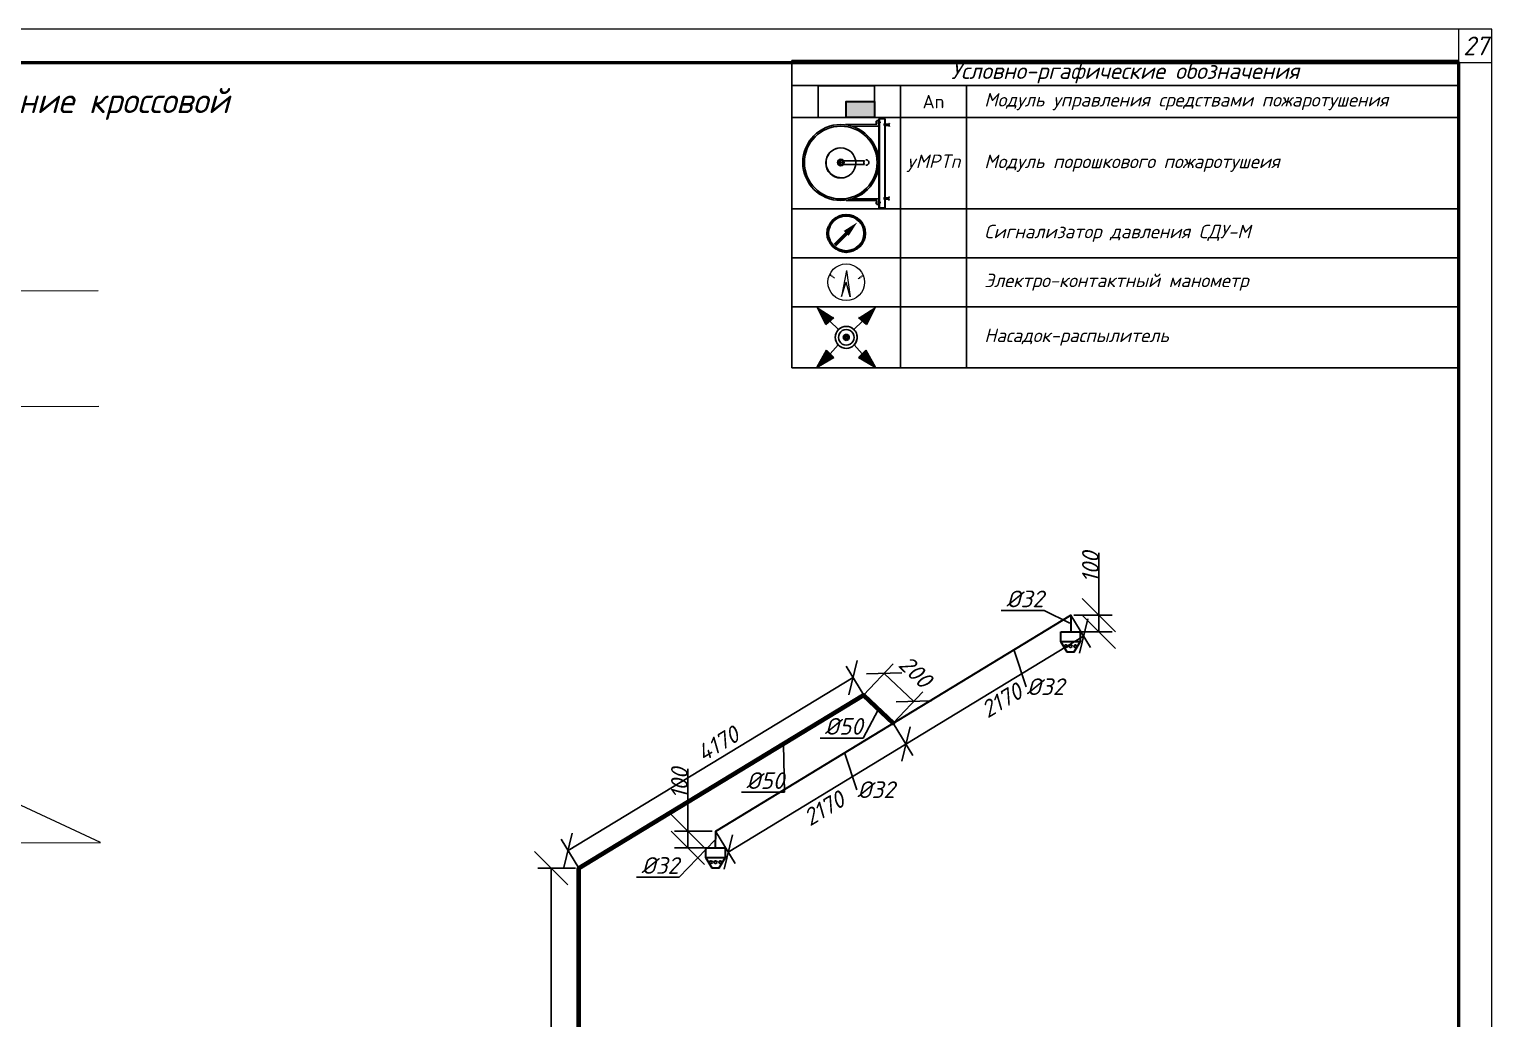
# Model space of a CAD drawing. Header units: millimetres. Extents: x 30169 to 203393, y 1026 to 13462.
# Drawn here: x 172170 to 180951, y 6966 to 12906 of the extents above; entities that cross this region are included whole.
import ezdxf
from ezdxf import colors
from ezdxf.entities.mleader import LeaderData, LeaderLine
from ezdxf.math import Vec2, Vec3

# ---------------------------------------------------------------- set-up
doc = ezdxf.new("R2010")
doc.units = ezdxf.units.MM
for name, pattern in [('DASHED', [7, 5, -2, 0]), ('LTYPE_5', [1100, 800, -100, 100, -100]), ('штриховая', [0.75, 0.5, -0.25])]:
    doc.linetypes.add(name, pattern=pattern)
for name, color, linetype, lineweight in [('.', 7, 'Continuous', 50), ('shkl', 138, 'Continuous', 15), ('ПС', 1, 'Continuous', 50)]:
    doc.layers.add(name, color=color, linetype=linetype, lineweight=lineweight)
for name, color, linetype in [('FM', 6, 'Continuous'), ('NOZZLE', 4, 'Continuous'), ('SPRKDAT1', 30, 'Continuous'), ('АГПТ', 7, 'Continuous')]:
    doc.layers.add(name, color=color, linetype=linetype)
doc.layers.add('Общий01', color=18, linetype='Continuous', lineweight=13, true_color=0x000000)
doc.styles.add('GOST-2.304_Type-B_italic', font='GOST_Common Italic.ttf')
doc.styles.get("Standard").update_dxf_attribs({"font": 'arial.ttf'})
doc.styles.add('Архитектурный', font='isocpeui.ttf')
doc.dimstyles.get("Standard").update_dxf_attribs({"dimtxt": 0.18, "dimasz": 0.18, "dimexe": 0.18, "dimexo": 0.0625, "dimgap": 0.09, "dimtad": 0, "dimtih": 1, "dimtoh": 1, "dimdec": 4, "dimzin": 0, "dimdsep": 46, "dimtxsty": 'Standard', "dimcen": 0.09, "dimadec": 0, "dimazin": 0, "dimtfac": 1, "dimtdec": 4, "dimtofl": 0, "dimtmove": 0, "dimatfit": 3, "dimfxl": 1, "dimtolj": 1, "dimtzin": 0, "dimarcsym": 0})

# ---------------------------------------------------------------- blocks, each defined once
blk = doc.blocks.new('*U294')
at = {"lineweight": 0}
blk.add_lwpolyline([(-415, -5), (5, -5), (5, 292), (-415, 292)], close=True, dxfattribs=at)
at = {"color": 0, "linetype": 'Continuous', "lineweight": 50}
blk.add_lwpolyline([(-395, 287), (0, 287), (0, 0), (-395, 0)], close=True, dxfattribs=at)
blk = doc.blocks.new('книгохранилище')
at = {"color": 252, "lineweight": 18}
for points in [[(439965.5, -22581.6), (442399.3, -23467.5), (442865.7, -23004.7), (442662.4, -23563.2), (442459.1, -24121.8), (442925.5, -23659), (445206.7, -24489.3)], [(442088.7, -31317.9), (443418.8, -27663.6), (442956, -27197.2), (443514.6, -27400.5), (444073.1, -27603.8), (443610.3, -27137.4), (444851.4, -23727.4)]]:
    blk.add_lwpolyline(points, dxfattribs=at)
at = {"layer": 'Общий01', "color": 252, "linetype": 'LTYPE_5', "lineweight": 5}
blk.add_line((439212.4, -23046.5), (444969.2, -25141.8), dxfattribs=at)
blk = doc.blocks.new('An')
at = {"layer": '.', "lineweight": 30}
h = blk.add_hatch(color=1, dxfattribs=at)
h.dxf.hatch_style = 1
h.paths.add_polyline_path([(-686454, -717273), (-686116, -717273), (-686116, -717082), (-686454, -717082)])
at = {"layer": 'shkl', "color": 1, "lineweight": 30}
blk.add_lwpolyline([(-686116, -717273), (-686454, -717273), (-686454, -717082), (-686116, -717082)], close=True, dxfattribs=at)
at = {"layer": 'АГПТ', "color": 1}
blk.add_lwpolyline([(-686116, -717273), (-686791, -717273), (-686791, -716892), (-686116, -716892)], close=True, dxfattribs=at)
blk = doc.blocks.new('MGF')
at = {"color": 1}
for centre, radius in [((34617, -15264), 285), ((34617, -15264, 949), 273)]:
    blk.add_circle(centre, radius, dxfattribs=at)
at = {"layer": 'FM', "color": 1}
for p, q in [((34888, -14977), (34652, -14979, -949)), ((34902, -14991), (34701, -14991, -4805)), ((34888, -14948), (34888, -14977)), ((34902, -14948), (34888, -14948)), ((34902, -14948), (34888, -14948)), ((34902, -14948), (34888, -14948)), ((34902, -14948), (34888, -14948)), ((34930, -14936), (34902, -14936)), ((34902, -14936), (34951, -14936)), ((34902, -14936), (34951, -14936)), ((34930, -14936), (34902, -14936)), ((34902, -14936), (34951, -14936)), ((34902, -14936), (34902, -15603)), ((34902, -14936), (34951, -14936)), ((34930, -14936), (34902, -14936)), ((34902, -14936), (34951, -14936)), ((34902, -14936), (34951, -14936)), ((34930, -14936), (34902, -14936)), ((34902, -14936), (34951, -14936)), ((34902, -14936), (34951, -14936)), ((34930, -14936), (34902, -14936)), ((34902, -14936), (34951, -14936)), ((34902, -14936), (34951, -14936)), ((34930, -14936), (34902, -14936)), ((34902, -14936), (34951, -14936)), ((34902, -14936), (34951, -14936)), ((34907, -14936), (34907, -15603)), ((34907, -14958), (34913, -14958)), ((34907, -14967), (34913, -14967)), ((34913, -14967), (34913, -14958)), ((34948, -14936), (34948, -15603)), ((34948, -14981), (34948, -14981)), ((34951, -14936), (34951, -15603)), ((34952, -14976), (34968, -14976)), ((34952, -14985), (34970, -14985)), ((34638, -15250), (34796, -15250, 949)), ((34638, -15278), (34796, -15278, 949)), ((34888, -15550), (34658, -15550, -949)), ((34902, -15537), (34700, -15537, -4859)), ((34888, -15580), (34888, -15550)), ((34902, -15580), (34888, -15580)), ((34902, -15580), (34888, -15580)), ((34907, -15560), (34913, -15560)), ((34907, -15569), (34913, -15569)), ((34913, -15560), (34913, -15569)), ((34952, -15530), (34965, -15530)), ((34952, -15538), (34968, -15538)), ((34930, -15603), (34902, -15603)), ((34902, -15603), (34951, -15603)), ((34902, -15603), (34951, -15603)), ((34930, -15603), (34902, -15603)), ((34902, -15603), (34951, -15603)), ((34902, -15603), (34951, -15603)), ((34930, -15603), (34902, -15603)), ((34902, -15603), (34951, -15603)), ((34902, -15603), (34951, -15603)), ((34930, -15603), (34902, -15603)), ((34902, -15603), (34951, -15603)), ((34902, -15603), (34951, -15603)), ((34930, -15603), (34902, -15603)), ((34902, -15603), (34951, -15603)), ((34902, -15603), (34951, -15603)), ((34930, -15603), (34902, -15603)), ((34902, -15603), (34951, -15603)), ((34902, -15603), (34951, -15603)), ((34930, -15603), (34902, -15603)), ((34902, -15603), (34951, -15603)), ((34902, -15603), (34951, -15603)), ((34930, -15603), (34902, -15603)), ((34902, -15603), (34951, -15603)), ((34902, -15603), (34951, -15603)), ((34930, -15603), (34902, -15603)), ((34902, -15603), (34951, -15603)), ((34902, -15603), (34951, -15603)), ((34930, -15603), (34902, -15603)), ((34902, -15603), (34951, -15603)), ((34902, -15603), (34951, -15603)), ((34930, -15603), (34902, -15603)), ((34902, -15603), (34951, -15603)), ((34902, -15603), (34951, -15603)), ((34930, -15603), (34902, -15603)), ((34902, -15603), (34951, -15603)), ((34902, -15603), (34951, -15603))]:
    blk.add_line(p, q, dxfattribs=at)
for points in [[(34882, -14970), (34882, -14956), (34888, -14956), (34888, -14970)], [(34902, -14973), (34902, -14953), (34907, -14953), (34907, -14973)], [(34942, -14987), (34942, -14974), (34948, -14974), (34948, -14987)], [(34882, -15558), (34882, -15572), (34888, -15572), (34888, -15558)], [(34902, -15554), (34902, -15575), (34907, -15575), (34907, -15554)], [(34942, -15541), (34942, -15527), (34948, -15527), (34948, -15541)]]:
    blk.add_lwpolyline(points, close=True, dxfattribs=at)
blk.add_lwpolyline([(34615, -15266), (34610, -15266), (34610, -15261), (34615, -15261)], dxfattribs=at)
blk.add_lwpolyline([(34615, -15266), (34610, -15266), (34610, -15261), (34615, -15261)], dxfattribs=at)
for centre, radius in [((34617, -15267), 113), ((34617, -15267), 113), ((34617, -15264), 24.8), ((34617, -15264), 24.8), ((34617, -15264), 16), ((34617, -15264), 16), ((34617, -15264), 3.44), ((34617, -15264), 3.44)]:
    blk.add_circle(centre, radius, dxfattribs=at)
for centre, radius, start, end in [((34969, -14959), 17.5, 265.7814, 328.0509), ((34969, -15002), 17.5, 31.9491, 85.7814), ((34971, -14968), 12.3, 274.0647, 1.3356), ((34971, -14993), 12.3, 358.6644, 85.9353), ((34618, -15266, -4800), 112, 96.3699, 185.5874), ((34809, -15264, 949), 19.4, 132.8011, 227.199), ((34809, -15264, 949), 19.4, 258.9396, 101.0604), ((34618, -15266, -4815), 112, 185.6585, 264.548), ((34967, -15512), 17.5, 265.7814, 328.0509), ((34967, -15556), 17.5, 31.9491, 85.7814), ((34969, -15522), 12.3, 274.0647, 1.3356), ((34969, -15546), 12.3, 358.6644, 85.9353)]:
    blk.add_arc(centre, radius, start, end, dxfattribs=at)
blk = doc.blocks.new('СДУ')
at = {"layer": 'ПС'}
h = blk.add_hatch(color=6, dxfattribs=at)
h.dxf.hatch_style = 1
h.paths.add_polyline_path([(4397121.1, 581569.6), (4397150.9, 581539.8), (4397201.8, 581620.5)])
at = {"layer": 'ПС', "color": 6, "elevation": -692.9}
blk.add_lwpolyline([(4397069.5, 581485.5), (4397137.3, 581553.3)], dxfattribs=at)
at = {"layer": 'ПС', "color": 6, "ltscale": 100}
blk.add_circle((4397136, 581554.7, -692.9), 110, dxfattribs=at)
blk = doc.blocks.new('ЭКМ')
at = {"color": 63, "lineweight": 20}
for points in [[(759577, -1374270), (759546, -1374426), (759575, -1374340)], [(759577, -1374270), (759599, -1374427.5), (759575, -1374340)]]:
    blk.add_lwpolyline(points, dxfattribs=at)
at = {"color": 63, "linetype": 'DASHED'}
for points in [[(759475.6, -1374292.8), (759504.9, -1374315.5)], [(759676.9, -1374298.6), (759646.4, -1374319.5)]]:
    blk.add_lwpolyline(points, dxfattribs=at)
at = {"color": 63, "lineweight": 20}
blk.add_circle((759575, -1374340), 110, dxfattribs=at)
blk = doc.blocks.new('360 NOZZLE')
at = {"color": 244, "ltscale": 5, "true_color": 0x991b1e}
for p, q in [((-98.2, 98.2), (-46.5, 46.5)), ((98.2, 98.2), (46.5, 46.5)), ((-96.1, -99.1), (-48, -44)), ((96.1, -99.1), (48, -44))]:
    blk.add_line(p, q, dxfattribs=at)
at = {"color": 244, "ltscale": 5, "true_color": 0x991b1e, "extrusion": (0, 0, -1)}
for major_axis, start_param, end_param in [((33.2, -33.2), 0.785398, 3.926991), ((12.7, 12.7), 2.356194, 5.497787), ((12.7, 12.7), 2.356194, 5.497787), ((9.5, -9.5), 0.785398, 3.926991), ((9.5, -9.5), 0.785398, 3.926991), ((7.92, -7.92), 0.785398, 3.926991), ((6.33, -6.33), 0.785398, 3.926991), ((4.75, 4.75), 2.356194, 5.497787)]:
    blk.add_ellipse((0, 0), major_axis=major_axis, ratio=1, start_param=start_param, end_param=end_param, dxfattribs=at)
at = {"color": 244, "ltscale": 5, "true_color": 0x991b1e}
for major_axis, start_param, end_param in [((-33.2, -33.2), 0.785398, 3.926991), ((-12.7, 12.7), 2.356194, 5.497787), ((-12.7, 12.7), 2.356194, 5.497787), ((-9.5, -9.5), 0.785398, 3.926991), ((-9.5, -9.5), 0.785398, 3.926991), ((-7.92, -7.92), 0.785398, 3.926991), ((-6.33, -6.33), 0.785398, 3.926991), ((-4.75, 4.75), 2.356194, 5.497787)]:
    blk.add_ellipse((0, 0), major_axis=major_axis, ratio=1, start_param=start_param, end_param=end_param, dxfattribs=at)
at = {"layer": 'NOZZLE', "color": 244, "true_color": 0x991b1e}
for p, q in [((-174.9, 183.4), (-122.1, 77.3)), ((174.9, 183.4), (122.1, 77.3)), ((-122.1, 77.3), (-74.3, 119.1)), ((122.1, 77.3), (74.3, 119.1)), ((-118.5, -76.7), (-175.9, -181.4)), ((-73.6, -121.6), (-118.5, -76.7)), ((73.6, -121.6), (118.5, -76.7)), ((118.5, -76.7), (175.9, -181.4)), ((-175.9, -181.4), (-73.6, -121.6)), ((175.9, -181.4), (73.6, -121.6))]:
    blk.add_line(p, q, dxfattribs=at)
for points in [[(-74.3, 119.1), (-174.9, 183.4), (-122.1, 77.3)], [(74.3, 119.1), (174.9, 183.4), (122.1, 77.3)], [(-93.9, 108.6), (-108.6, 93.9), (-145.2, 145.2)], [(93.9, 108.6), (108.6, 93.9), (145.2, 145.2)], [(-118.5, -76.7), (-175.9, -181.4), (-73.6, -121.6)], [(118.5, -76.7), (175.9, -181.4), (73.6, -121.6)]]:
    blk.add_solid(points, dxfattribs=at)
at = {"layer": 'SPRKDAT1', "color": 244, "ltscale": 5, "true_color": 0x991b1e, "extrusion": (0, 0, -1)}
for start_param, end_param in [(0.785398, 3.926991), (2.356194, 3.926991), (0.785398, 2.356194)]:
    blk.add_ellipse((0, 0), major_axis=(46.5, -46.5), ratio=1, start_param=start_param, end_param=end_param, dxfattribs=at)
at = {"layer": 'SPRKDAT1', "color": 244, "ltscale": 5, "true_color": 0x991b1e}
for start_param, end_param in [(0.785398, 3.926991), (2.356194, 3.926991), (0.785398, 2.356194)]:
    blk.add_ellipse((0, 0), major_axis=(-46.5, -46.5), ratio=1, start_param=start_param, end_param=end_param, dxfattribs=at)
blk = doc.blocks.new('*T326')
at = {"layer": 'АГПТ', "color": 0, "linetype": 'ByBlock', "lineweight": -2, "transparency": 16777216}
for p, q in [((0, 0), (4002.9, 0)), ((0, 0), (0, -1844.3)), ((4002.9, 0), (4002.9, -1844.3)), ((0, -150.7), (4002.9, -150.7)), ((652.9, -150.7), (652.9, -1844.3)), ((1047.8, -150.7), (1047.8, -1844.3)), ((0, -343), (4002.9, -343)), ((0, -890.8), (4002.9, -890.8)), ((0, -1184.3), (4002.9, -1184.3)), ((0, -1477.9), (4002.9, -1477.9)), ((0, -1844.3), (4002.9, -1844.3))]:
    blk.add_line(p, q, dxfattribs=at)
at = {"layer": 'АГПТ', "color": 7, "lineweight": 25, "transparency": 16777216, "xscale": 0.5, "yscale": 0.5, "zscale": 0.5}
blk.add_blockref('An', (343553.2, 358294.3), dxfattribs=at)
at = {"layer": 'АГПТ', "color": 0, "lineweight": 25, "transparency": 16777216, "xscale": 0.8, "yscale": 0.8, "zscale": 0.8}
blk.add_blockref('MGF', (-27400, 11598.8, 3887.1), dxfattribs=at)
at = {"layer": 'АГПТ', "color": 0, "lineweight": 25, "transparency": 16777216}
for name, p in [('СДУ', (-4396809.5, -582592.2, 692.9)), ('ЭКМ', (-759248.6, 1373008.9)), ('360 NOZZLE', (326.4, -1662.1))]:
    blk.add_blockref(name, p, dxfattribs=at)
at = {"layer": 'АГПТ', "color": 7, "lineweight": 25, "transparency": 16777216, "style": 'Архитектурный'}
for s, insert, char_height, width, attachment_point in [('Условно-ргафические обозначения', (2001.4, -75.3), 97.02, 4001.254, 5), ('{\\fISOCPEUR|b0|i0|c204|p34;An}', (850.3, -246.8), 80.85, 393.267, 5), ('Модуль управления средствами пожаротушения', (1155.6, -246.8), 80.85, 2739.493, 4), ('{\\C256;yMPTn}', (850.3, -616.9), 80.85, 393.267, 5), ('Модуль порошкового пожаротушеия', (1155.6, -616.9), 80.85, 2739.493, 4), ('Сигнализатор давления СДУ-М', (1155.6, -1037.6), 80.85, 2739.493, 4), ('Электро-контактный манометр', (1155.6, -1331.1), 80.85, 2739.493, 4), ('Насадок-распылитель', (1155.6, -1661.1), 80.85, 2739.493, 4)]:
    blk.add_mtext(s, dxfattribs=dict(at, insert=insert, char_height=char_height, width=width, attachment_point=attachment_point))
blk = doc.blocks.new('насадок')
at = {"layer": 'АГПТ', "color": 5, "linetype": 'ByBlock', "lineweight": 30}
for points in [[(4552759, 918817), (4552927, 918817), (4552927, 918731), (4552759, 918731)], [(4552812, 918645), (4552874, 918645), (4552927, 918731), (4552759, 918731)]]:
    blk.add_lwpolyline(points, close=True, dxfattribs=at)
for centre in [(4552802, 918693), (4552843, 918695), (4552884, 918693)]:
    blk.add_circle(centre, 11.4, dxfattribs=at)
blk = doc.blocks.new('_OBLIQUE')
at = {"color": 0, "linetype": 'ByBlock'}
blk.add_line((-0.5, -0.5), (0.5, 0.5), dxfattribs=at)
blk = doc.blocks.new('*D327')
at = {"layer": 'Defpoints', "color": 0, "transparency": 16777216}
for p in [(175470, 7870.3), (175303, 5390.3), (175470, 5390.3)]:
    blk.add_point(p, dxfattribs=at)
at = {"layer": 'АГПТ', "color": 44, "lineweight": -2, "transparency": 16777216}
for p, q in [((175450, 7870.3), (175223, 7870.3)), ((175303, 7870.3), (175303, 5390.3)), ((175450, 5390.3), (175223, 5390.3))]:
    blk.add_line(p, q, dxfattribs=at)
at = {"layer": 'АГПТ', "color": 44, "lineweight": -2, "transparency": 16777216, "xscale": 200, "yscale": 200, "zscale": 200}
for p, rotation in [((175303, 7870.3), 90), ((175303, 5390.3), 270)]:
    blk.add_blockref('_OBLIQUE', p, dxfattribs=dict(at, rotation=rotation))
at = {"layer": 'АГПТ', "color": 44, "lineweight": 15, "transparency": 16777216, "insert": (175252.9, 6630.3), "char_height": 100, "attachment_point": 5, "rotation": 90, "style": 'Архитектурный'}
blk.add_mtext('\\A1;2480', dxfattribs=at)
blk = doc.blocks.new('*D328')
at = {"layer": 'Defpoints', "color": 0, "transparency": 16777216}
for p in [(177116, 9014.3), (177180.6, 8907.8), (175470, 7870.3)]:
    blk.add_point(p, dxfattribs=at)
at = {"layer": 'АГПТ', "color": 44, "lineweight": -2, "transparency": 16777216}
for p, q in [((177180.6, 8907.9), (177074.6, 9082.7)), ((175405.4, 7976.8), (177116, 9014.3)), ((175469.9, 7870.4), (175363.9, 8045.2))]:
    blk.add_line(p, q, dxfattribs=at)
at = {"layer": 'АГПТ', "color": 44, "lineweight": -2, "transparency": 16777216, "xscale": 150, "yscale": 150, "zscale": 150}
for p, rotation in [((177116, 9014.3), 31.23666679290469), ((175405.4, 7976.8), 211.2366667929047)]:
    blk.add_blockref('_OBLIQUE', p, dxfattribs=dict(at, rotation=rotation))
at = {"layer": 'АГПТ', "color": 44, "lineweight": 15, "transparency": 16777216, "insert": (176304, 8616.6), "char_height": 100, "attachment_point": 5, "rotation": 31.23667, "style": 'Архитектурный'}
blk.add_mtext('\\A1;4170', dxfattribs=at)
blk = doc.blocks.new('*D329')
at = {"layer": 'Defpoints', "color": 0, "transparency": 16777216}
for p in [(177178.8, 8909.6), (177480.4, 8871), (177357, 8740.8)]:
    blk.add_point(p, dxfattribs=at)
at = {"layer": 'АГПТ', "color": 44, "lineweight": -2, "transparency": 16777216}
for p, q in [((177178.8, 8909.6), (177357.2, 9097.9)), ((177302.2, 9039.8), (177480.4, 8871)), ((177357, 8740.8), (177535.4, 8929.1))]:
    blk.add_line(p, q, dxfattribs=at)
at = {"layer": 'АГПТ', "color": 44, "lineweight": -2, "transparency": 16777216, "xscale": 150, "yscale": 150, "zscale": 150}
for p, rotation in [((177302.2, 9039.8), 136.5569120629257), ((177480.4, 8871), 316.5569120629258)]:
    blk.add_blockref('_OBLIQUE', p, dxfattribs=dict(at, rotation=rotation))
at = {"layer": 'АГПТ', "color": 44, "lineweight": 15, "transparency": 16777216, "insert": (177490.5, 9050.1), "char_height": 100, "attachment_point": 5, "rotation": 316.55691, "style": 'Архитектурный'}
blk.add_mtext('\\A1;200', dxfattribs=at)
blk = doc.blocks.new('*D330')
at = {"layer": 'Defpoints', "color": 0, "transparency": 16777216}
for p in [(176290.3, 8092.5), (176123.7, 7992.5), (176290.3, 7992.5)]:
    blk.add_point(p, dxfattribs=at)
at = {"layer": 'АГПТ', "color": 44, "lineweight": -2, "transparency": 16777216}
for p, q in [((176123.7, 8092.5), (176123.7, 8465.9)), ((176270.3, 8092.5), (176043.7, 8092.5)), ((176123.7, 7992.5), (176123.7, 8092.5)), ((176270.3, 7992.5), (176043.7, 7992.5))]:
    blk.add_line(p, q, dxfattribs=at)
at = {"layer": 'АГПТ', "color": 44, "lineweight": -2, "transparency": 16777216, "xscale": 200, "yscale": 200, "zscale": 200}
for p, rotation in [((176123.7, 8092.5), 90), ((176123.7, 7992.5), 270)]:
    blk.add_blockref('_OBLIQUE', p, dxfattribs=dict(at, rotation=rotation))
at = {"layer": 'АГПТ', "color": 44, "lineweight": 15, "transparency": 16777216, "insert": (176073.6, 8379.2), "char_height": 100, "attachment_point": 5, "rotation": 90, "style": 'Архитектурный'}
blk.add_mtext('\\A1;100', dxfattribs=at)
blk = doc.blocks.new('*D331')
at = {"layer": 'Defpoints', "color": 0, "transparency": 16777216}
for p in [(178421.8, 9389), (178421.8, 9289), (178591.2, 9289)]:
    blk.add_point(p, dxfattribs=at)
at = {"layer": 'АГПТ', "color": 44, "lineweight": -2, "transparency": 16777216}
for p, q in [((178591.2, 9389), (178591.2, 9763.7)), ((178441.8, 9389), (178671.2, 9389)), ((178591.2, 9289), (178591.2, 9389)), ((178441.8, 9289), (178671.2, 9289))]:
    blk.add_line(p, q, dxfattribs=at)
at = {"layer": 'АГПТ', "color": 44, "lineweight": -2, "transparency": 16777216, "xscale": 200, "yscale": 200, "zscale": 200}
for p, rotation in [((178591.2, 9389), 90), ((178591.2, 9289), 270)]:
    blk.add_blockref('_OBLIQUE', p, dxfattribs=dict(at, rotation=rotation))
at = {"layer": 'АГПТ', "color": 44, "lineweight": 15, "transparency": 16777216, "insert": (178541.1, 9677), "char_height": 100, "attachment_point": 5, "rotation": 90, "style": 'Архитектурный'}
blk.add_mtext('\\A1;100', dxfattribs=at)
blk = doc.blocks.new('*D334')
at = {"layer": 'Defpoints', "color": 0, "transparency": 16777216}
for p in [(177357, 8740.8), (177433.4, 8615), (176290.3, 8092.5)]:
    blk.add_point(p, dxfattribs=at)
at = {"layer": 'АГПТ', "color": 44, "lineweight": -2, "transparency": 16777216}
for p, q in [((177357, 8740.7), (177475, 8546.7)), ((176366.7, 7966.7), (177433.4, 8615)), ((176290.3, 8092.4), (176408.3, 7898.4))]:
    blk.add_line(p, q, dxfattribs=at)
at = {"layer": 'АГПТ', "color": 44, "lineweight": -2, "transparency": 16777216, "xscale": 150, "yscale": 150, "zscale": 150}
for p, rotation in [((177433.4, 8615), 31.28874876933894), ((176366.7, 7966.7), 211.2887487693389)]:
    blk.add_blockref('_OBLIQUE', p, dxfattribs=dict(at, rotation=rotation))
at = {"layer": 'АГПТ', "color": 44, "lineweight": 15, "transparency": 16777216, "insert": (176940.9, 8228.5), "char_height": 100, "attachment_point": 5, "rotation": 31.28875, "style": 'Архитектурный'}
blk.add_mtext('\\A1;2170', dxfattribs=at)
blk = doc.blocks.new('*D335')
at = {"layer": 'Defpoints', "color": 0, "transparency": 16777216}
for p in [(178423.7, 9389), (178500.1, 9263.3), (177357, 8740.8)]:
    blk.add_point(p, dxfattribs=at)
at = {"layer": 'АГПТ', "color": 44, "lineweight": -2, "transparency": 16777216}
for p, q in [((178423.7, 9389), (178541.7, 9194.9)), ((177433.4, 8615), (178500.1, 9263.3)), ((177357, 8740.7), (177475, 8546.7))]:
    blk.add_line(p, q, dxfattribs=at)
at = {"layer": 'АГПТ', "color": 44, "lineweight": -2, "transparency": 16777216, "xscale": 150, "yscale": 150, "zscale": 150}
for p, rotation in [((178500.1, 9263.3), 31.28874876933164), ((177433.4, 8615), 211.2887487693316)]:
    blk.add_blockref('_OBLIQUE', p, dxfattribs=dict(at, rotation=rotation))
at = {"layer": 'АГПТ', "color": 44, "lineweight": 15, "transparency": 16777216, "insert": (178007.6, 8876.8), "char_height": 100, "attachment_point": 5, "rotation": 31.28875, "style": 'Архитектурный'}
blk.add_mtext('\\A1;2170', dxfattribs=at)

msp = doc.modelspace()

# ---------------------------------------------------------------- linework, layer by layer
at = {"layer": 'АГПТ', "lineweight": 15}
msp.add_lwpolyline([(180950.9, 12906.4), (180750.9, 12906.4), (180750.9, 12706.4), (180950.9, 12706.4)], close=True, dxfattribs=at)
at = {"layer": 'АГПТ', "color": 1, "lineweight": 30}
msp.add_lwpolyline([(176290.3, 7992.5), (176291.3, 8092.5), (178422.7, 9389), (178422.7, 9289)], dxfattribs=at)
at = {"layer": 'АГПТ', "color": 244, "lineweight": 70, "true_color": 0x991b1e}
msp.add_lwpolyline([(175470, 5390.3), (175470, 7870.3), (175598.1, 7948.2), (177178.8, 8909.6), (177178.8, 8909.6), (177357, 8740.8), (177357, 8740.8)], dxfattribs=at)

# ---------------------------------------------------------------- block references
at = {"rotation": 20.23190506466768}
msp.add_blockref('книгохранилище', (-253622.3, -119644.7), dxfattribs=at)
at = {"xscale": 40, "yscale": 40, "zscale": 40}
msp.add_blockref('*U294', (180750.9, 1226.4), dxfattribs=at)
msp.add_blockref('*T326', (176748.8, 12718.7))
at = {"layer": 'АГПТ', "color": 251, "linetype": 'ByBlock', "lineweight": 5, "xscale": 0.7, "yscale": 0.7, "zscale": 0.7}
for p in [(-3008568.2, -633882.8), (-3010699.7, -635179.3)]:
    msp.add_blockref('насадок', p, dxfattribs=at)

# ---------------------------------------------------------------- texts
at = {"layer": 'АГПТ', "color": 1, "linetype": 'штриховая', "lineweight": 15, "insert": (180780, 12862.7), "char_height": 112.5, "width": 606.258, "attachment_point": 1, "style": 'GOST-2.304_Type-B_italic'}
msp.add_mtext('{\\C0;27}', dxfattribs=at)
at = {"layer": 'АГПТ', "insert": (167033.5, 12553), "char_height": 150, "attachment_point": 1, "style": 'GOST-2.304_Type-B_italic'}
msp.add_mtext_dynamic_manual_height_columns('Фрагмент плана 4го этажа на отметке +13.500. Помещение кроссовой', width=8419.948, gutter_width=1, heights=[0], dxfattribs=at)

# ---------------------------------------------------------------- dimensions: what is measured, and where the dimension line sits
at = {"layer": 'АГПТ', "color": 44, "lineweight": 15}
for base, p1, p2, picture, middle in [((178591.2, 9289), (178421.8, 9389), (178421.8, 9289), '*D331', (178591.2, 9677)), ((176123.7, 7992.5), (176290.3, 8092.5), (176290.3, 7992.5), '*D330', (176123.7, 8379.2))]:
    dim = msp.add_linear_dim(base=base, p1=p1, p2=p2, angle=90, dimstyle='Standard', override={"dimtxt": 100, "dimasz": 200, "dimexe": 80, "dimexo": 20, "dimtad": 1, "dimtih": 0, "dimtoh": 0, "dimdec": 0, "dimtxsty": 'Архитектурный', "dimblk1": 'OBLIQUE', "dimblk2": 'OBLIQUE', "dimsah": 1, "dimclrd": 44, "dimclre": 44, "dimclrt": 44}, dxfattribs=at)
    dim.commit()
    dim.dimension.update_dxf_attribs({"geometry": picture, "text_midpoint": middle, "dimtype": 160})
at = {"layer": 'АГПТ', "lineweight": 15}
for base, p1, p2, angle, text, picture, middle in [((178500.1, 9263.3), (177357, 8740.8), (178423.7, 9389), 31.28875, '2170', '*D335', (178007.6, 8876.8)), ((177480.4, 8871), (177178.8, 8909.6), (177357, 8740.8), 316.55691, '200', '*D329', (177490.5, 9050.1)), ((177116, 9014.3), (175470, 7870.3), (177180.6, 8907.8), 31.23667, '4170', '*D328', (176304, 8616.6)), ((177433.4, 8615), (176290.3, 8092.5), (177357, 8740.8), 31.28875, '2170', '*D334', (176940.9, 8228.5))]:
    dim = msp.add_linear_dim(base=base, p1=p1, p2=p2, angle=angle, text=text, dimstyle='Standard', override={"dimtxt": 100, "dimasz": 150, "dimexe": 80, "dimtih": 0, "dimdec": 0, "dimtxsty": 'Архитектурный', "dimblk1": 'OBLIQUE', "dimblk2": 'OBLIQUE', "dimsah": 1, "dimclrd": 44, "dimclre": 44, "dimclrt": 44, "dimtofl": 1, "dimtmove": 1}, dxfattribs=at)
    dim.commit()
    dim.dimension.update_dxf_attribs({"geometry": picture, "text_midpoint": middle, "dimtype": 161})
at = {"layer": 'АГПТ', "color": 44, "lineweight": 15}
dim = msp.add_linear_dim(base=(175303, 5390.3), p1=(175470, 7870.3), p2=(175470, 5390.3), angle=90, text='2480', dimstyle='Standard', override={"dimtxt": 100, "dimasz": 200, "dimexe": 80, "dimexo": 20, "dimtad": 1, "dimtih": 0, "dimtoh": 0, "dimdec": 0, "dimtxsty": 'Архитектурный', "dimblk1": 'OBLIQUE', "dimblk2": 'OBLIQUE', "dimsah": 1, "dimclrd": 44, "dimclre": 44, "dimclrt": 44}, dxfattribs=at)
dim.commit()
dim.dimension.update_dxf_attribs({"geometry": '*D327', "text_midpoint": (175252.9, 6630.3)})

# ---------------------------------------------------------------- leaders
at = {"layer": 'АГПТ', "color": 18, "lineweight": 15, "true_color": 0x000000}
ml = msp.add_multileader_mtext('Standard', dxfattribs=at)
ml.set_content('%%C32', color=(0, 0, 0), style='Архитектурный')
ml.set_leader_properties()
ml.build(insert=Vec2(0, 0))
ml.multileader.update_dxf_attribs({"text_right_attachment_type": 6, "dogleg_length": 0.36})
ctx = ml.context
ctx.base_point, ctx.char_height, ctx.plane_origin = Vec3(178035.4, 9486.6), 100, Vec3(179149, 9311)
ctx.right_attachment, ctx.text_align_type = 6, 2
notes = []
notes.append((ctx, [(1, (1, 1, 0), (178263.2, 9416.6), (-1, 0), 0.36, [(0, [(178421.8, 9339)], 0, [])])]))
ctx.mtext.insert, ctx.mtext.alignment, ctx.mtext.flow_direction = Vec3(178260.9, 9536.6), 3, 5
ml = msp.add_multileader_mtext('Standard', dxfattribs=at)
ml.set_content('%%C32', color=(0, 0, 0), style='Архитектурный')
ml.set_leader_properties()
ml.build(insert=Vec2(0, 0))
ml.multileader.update_dxf_attribs({"text_right_attachment_type": 6, "dogleg_length": 0.36})
ctx = ml.context
ctx.base_point, ctx.char_height, ctx.plane_origin = Vec3(178156.1, 8959.6), 100, Vec3(178719.5, 8930.4)
ctx.right_attachment = 6
notes.append((ctx, [(0, (1, 1, 0), (178155.7, 8959.6), (1, 0), 0.36, [(0, [(178082.1, 9181.3)], 0, [])])]))
ctx.mtext.insert, ctx.mtext.flow_direction = Vec3(178158.1, 9009.6), 5
ml = msp.add_multileader_mtext('Standard', dxfattribs=at)
ml.set_content('%%C50', color=(0, 0, 0), style='Архитектурный')
ml.set_leader_properties()
ml.build(insert=Vec2(0, 0))
ml.multileader.update_dxf_attribs({"text_right_attachment_type": 6, "dogleg_length": 0.36})
ctx = ml.context
ctx.base_point, ctx.char_height, ctx.plane_origin = Vec3(176951.8, 8721.6), 100, Vec3(177511.6, 8692.4)
ctx.right_attachment, ctx.text_align_type = 6, 2
notes.append((ctx, [(1, (1, 1, 0), (177176.1, 8651.6), (-1, 0), 0.36, [(0, [(177267.9, 8825.2)], 0, [])])]))
ctx.mtext.insert, ctx.mtext.alignment, ctx.mtext.flow_direction = Vec3(177173.7, 8771.6), 3, 5
ml = msp.add_multileader_mtext('Standard', dxfattribs=at)
ml.set_content('%%C50', color=(0, 0, 0), style='Архитектурный')
ml.set_leader_properties()
ml.build(insert=Vec2(0, 0))
ml.multileader.update_dxf_attribs({"text_right_attachment_type": 6, "dogleg_length": 0.36})
ctx = ml.context
ctx.base_point, ctx.char_height, ctx.plane_origin = Vec3(176480.5, 8396), 100, Vec3(177040.3, 8366.7)
ctx.right_attachment, ctx.text_align_type = 6, 2
notes.append((ctx, [(1, (1, 1, 0), (176704.8, 8326), (-1, 0), 0.36, [(0, [(176698.7, 8617.6)], 0, [])])]))
ctx.mtext.insert, ctx.mtext.alignment, ctx.mtext.flow_direction = Vec3(176702.4, 8446), 3, 5
ml = msp.add_multileader_mtext('Standard', dxfattribs=at)
ml.set_content('%%C32', color=(0, 0, 0), style='Архитектурный')
ml.set_leader_properties()
ml.build(insert=Vec2(0, 0))
ml.multileader.update_dxf_attribs({"text_right_attachment_type": 6, "dogleg_length": 0.36})
ctx = ml.context
ctx.base_point, ctx.char_height, ctx.plane_origin = Vec3(177138.9, 8341.4), 100, Vec3(177702.3, 8312.2)
ctx.right_attachment = 6
notes.append((ctx, [(0, (1, 1, 0), (177138.5, 8341.4), (1, 0), 0.36, [(0, [(177064.9, 8563.1)], 0, [])])]))
ctx.mtext.insert, ctx.mtext.flow_direction = Vec3(177140.9, 8391.4), 5
ml = msp.add_multileader_mtext('Standard', dxfattribs=at)
ml.set_content('%%C32', color=(0, 0, 0), style='Архитектурный')
ml.set_leader_properties()
ml.build(insert=Vec2(0, 0))
ml.multileader.update_dxf_attribs({"text_right_attachment_type": 6, "dogleg_length": 0.36})
ctx = ml.context
ctx.base_point, ctx.char_height, ctx.plane_origin = Vec3(175844.9, 7886.2), 100, Vec3(177017.5, 8014.5)
ctx.right_attachment, ctx.text_align_type = 6, 2
notes.append((ctx, [(1, (1, 1, 0), (176072.7, 7816.2), (-1, 0), 0.36, [(0, [(176290.3, 8042.5)], 0, [])])]))
ctx.mtext.insert, ctx.mtext.alignment, ctx.mtext.flow_direction = Vec3(176070.4, 7936.2), 3, 5
for ctx, leaders in notes:
    for number, flags, end, landing, length, lines in leaders:
        leader = LeaderData()
        leader.index, (leader.has_last_leader_line, leader.has_dogleg_vector, leader.attachment_direction) = number, flags
        leader.last_leader_point, leader.dogleg_vector, leader.dogleg_length = Vec3(end), Vec3(landing), length
        for number, points, colour, breaks in lines:
            line = LeaderLine()
            line.index, line.vertices, line.color, line.breaks = number, Vec3.list(points), colors.encode_raw_color(colour), breaks
            leader.lines.append(line)
        ctx.leaders.append(leader)

doc.saveas('drawing.dxf')
